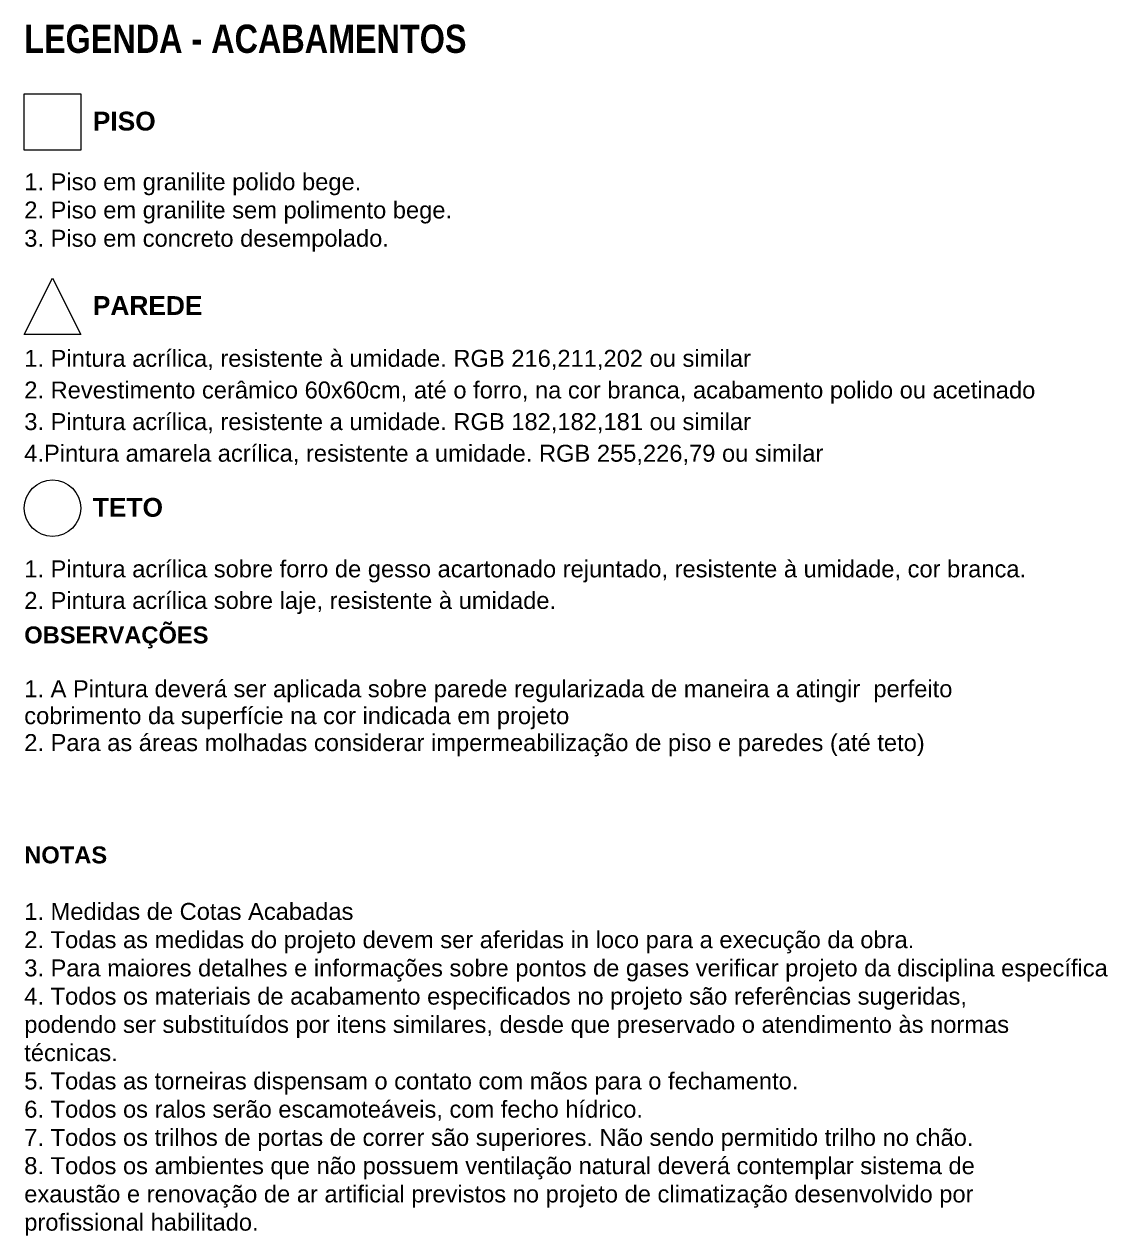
# Model space of a CAD drawing. Header units: metres. Extents: x -77 to 21.6, y -70.6 to -27.7.
# Drawn here: x 15.83 to 21.59, y -56.76 to -50.32 of the extents above; entities that cross this region are included whole.
import ezdxf

# ---------------------------------------------------------------- set-up
doc = ezdxf.new("R2010")
doc.units = ezdxf.units.M
doc.header["$MEASUREMENT"] = 0
for name, color, linetype, lineweight in [('0_Caneta_No__1', 7, 'Continuous', 35), ('0_Caneta_No__241', 7, 'Continuous', 13), ('0_Caneta_No__98', 7, 'Continuous', 0), ('0_Caneta_No__99', 7, 'Continuous', 20)]:
    doc.layers.add(name, color=color, linetype=linetype, lineweight=lineweight)
doc.styles.add('GENERATED_STYLE_1', font='arial.ttf')
doc.styles.add('GENERATED_STYLE_3', font='ARIALN.TTF')
doc.styles.add('GENERATED_STYLE_4', font='arial.ttf')

msp = doc.modelspace()

# ---------------------------------------------------------------- linework, layer by layer
at = {"layer": '0_Caneta_No__241', "color": 7, "linetype": 'Continuous', "lineweight": 13}
for points in [[(15.834, -50.693), (16.134, -50.693), (16.134, -50.993), (15.834, -50.993)], [(15.834, -51.9724), (15.984, -51.6724), (16.134, -51.9724)]]:
    msp.add_lwpolyline(points, close=True, dxfattribs=at)
msp.add_circle((15.984, -52.8944), 0.15, dxfattribs=at)

# ---------------------------------------------------------------- texts
at = {"layer": '0_Caneta_No__1', "color": 7, "linetype": 'Continuous', "lineweight": 35, "insert": (15.834, -51.1156), "char_height": 0.09, "attachment_point": 1, "style": 'GENERATED_STYLE_1'}
msp.add_mtext('\\A1;{\\pql;\\pt0.725871,5.88434;\\fArial|b0|i0|c0|p0;\\W1.000000;1. Piso em granilite polido bege.\\P\\pql;\\pt0.725871,5.88434;\\fArial|b0|i0|c0|p0;\\W1.000000;2. Piso em granilite sem polimento bege.\\P\\pql;\\pt0.725871,5.88434;\\fArial|b0|i0|c0|p0;\\W1.000000;3. Piso em \\fArial|b0|i0|c0|p0;\\W1.000000;concreto desempolado.\\P\\pql;\\pt0.725871,5.88434;\\fArial|b0|i0|c0|p0;\\W1.000000;}', dxfattribs=at)
at = {"layer": '0_Caneta_No__1', "color": 7, "linetype": 'Continuous', "lineweight": 35, "char_height": 0.09, "attachment_point": 1, "style": 'GENERATED_STYLE_1'}
for s, insert, line_spacing_factor in [('\\A1;{\\pql;\\pt0.725871,5.88434;\\fArial|b0|i0|c0|p0;\\W1.000000;1. Pintura acrílica, resistente à umidade. RGB 216,211,202 ou similar\\P\\pql;\\pt0.726889,5.88475;\\fArial|b0|i0|c0|p0;\\W1.000000;2. Revestimento cerâmico 60x60cm, até o forro, na cor branca, acabamento polido ou acetinado\\P\\pql;\\pt0.725871,5.88434;\\fArial|b0|i0|c0|p0;\\W1.000000;3. Pintura acrílica, resistente a umidade. RGB 182,182,181 ou similar \\P\\pql;\\pt0.725871,5.88434;\\fArial|b0|i0|c0|p0;\\W1.000000;4.Pintura amarela acrílica, resistente a umidade. RGB 255,226,79 ou similar}', (15.834, -52.0536), 1.119592), ('\\A1;{\\pql;\\pt0.740356,5.9947;\\fArial|b0|i0|c0|p0;\\W1.000000;1. Pintura acrílica sobre forro de gesso acartonado rejuntado, resistente à umidade, cor branca. \\P\\pql;\\pt0.725662,5.88409;\\fArial|b0|i0|c0|p0;\\W1.000000;2. Pintura acrílica sobre laje, resistente à umidade. }', (15.834, -53.1716), 1.117752)]:
    msp.add_mtext(s, dxfattribs=dict(at, insert=insert, line_spacing_factor=line_spacing_factor))
at = {"layer": '0_Caneta_No__1', "color": 7, "linetype": 'Continuous', "lineweight": 35, "insert": (15.834, -53.5224), "char_height": 0.09, "width": 5.446511, "attachment_point": 1, "line_spacing_factor": 0.952756, "style": 'GENERATED_STYLE_4'}
msp.add_mtext('\\A1;{\\pql;\\pt0.7275,5.88475;\\fArial|b1|i0|c0|p0;\\W1.000000;OBSERVAÇÕES\\P\\pql;\\pt0.7275,5.88475;\\fArial|b1|i0|c0|p0;\\W1.000000;\\P\\pql;\\pt0.7275,5.88475;\\fArial|b0|i0|c0|p0;\\W1.000000;1. A Pintura deverá ser aplicada sobre parede regularizada de maneira a atingir  perfeito cobrimento da superfície na cor indicada em projeto\\P\\pql;\\pt0.7275,5.88475;\\fArial|b0|i0|c0|p0;\\W1.000000;2. Para as áreas molhadas considerar impermeabilização de piso e paredes (até teto)}', dxfattribs=at)
at = {"layer": '0_Caneta_No__98', "color": 7, "linetype": 'Continuous', "lineweight": 0, "char_height": 0.1, "attachment_point": 1, "style": 'GENERATED_STYLE_4'}
for s, insert in [('\\A1;{\\pql;\\fArial|b1|i0|c0|p0;\\W1.000000;PISO }', (16.198, -50.7886)), ('\\A1;{\\pql;\\fArial|b1|i0|c0|p0;\\W1.000000;PAREDE}', (16.198, -51.768)), ('\\A1;{\\pql;\\fArial|b1|i0|c0|p0;\\W1.000000;TETO}', (16.198, -52.8399))]:
    msp.add_mtext(s, dxfattribs=dict(at, insert=insert))
at = {"layer": '0_Caneta_No__99', "color": 7, "linetype": 'Continuous', "lineweight": 20, "insert": (15.834, -50.3263), "char_height": 0.15, "attachment_point": 1, "style": 'GENERATED_STYLE_3'}
msp.add_mtext('\\A1;{\\pql;\\fArial Narrow|b1|i0|c0|p0;\\W1.000000;LEGENDA - ACABAMENTOS}', dxfattribs=at)
at = {"layer": '0_Caneta_No__99', "color": 7, "linetype": 'Continuous', "lineweight": 20, "insert": (15.834, -56.9085), "char_height": 0.0900061, "width": 5.446511, "attachment_point": 7, "style": 'GENERATED_STYLE_4'}
msp.add_mtext('\\A1;{\\pql;\\fArial|b1|i0|c0|p0;\\W1.000000;NOTAS\\P\\pql;\\fArial|b1|i0|c0|p0;\\W1.000000;\\P\\pql;\\fArial|b0|i0|c0|p0;\\W1.000000;1. Medidas de Cotas Acabadas\\P\\pql;\\fArial|b0|i0|c0|p0;\\W1.000000;2. \\fArial|b0|i0|c0|p0;\\W1.000000;Todas as medidas do projeto devem ser aferidas in loco para a execução da obra.\\P\\pql;\\pt0.635,1.27;\\fArial|b0|i0|c0|p0;\\W1.000000;3. Para maiores detalhes e informações sobre pontos de gases verificar projeto da disciplina específica\\P\\pql;\\fArial|b0|i0|c0|p0;\\W1.000000;4. Todos os materiais de acabamento especificados no projeto são referências sugeridas, podendo ser substituídos por itens similares, desde que preservado o atendimento às normas técnicas.\\P\\pql;\\fArial|b0|i0|c0|p0;\\W1.000000;5. Todas as torneiras dispensam o contato com mãos para o fechamento.\\P\\pql;\\fArial|b0|i0|c0|p0;\\W1.000000;6. Todos os ralos serão escamoteáveis, com fecho hídrico.\\P\\pql;\\fArial|b0|i0|c0|p0;\\W1.000000;7. Todos os trilhos de portas de correr são superiores. Não sendo permitido trilho no chão.\\P\\pql;\\fArial|b0|i0|c0|p0;\\W1.000000;8. Todos os ambientes que não possuem ventilação natural deverá contemplar sistema de exaustão e renovação de ar artificial previstos no projeto de climatização desenvolvido por profissional habilitado.\\P\\pql;\\fArial|b0|i0|c0|p0;\\W1.000000;\\P\\pql;\\fArial|b0|i0|c0|p0;\\W1.000000;}', dxfattribs=at)

doc.saveas('drawing.dxf')
